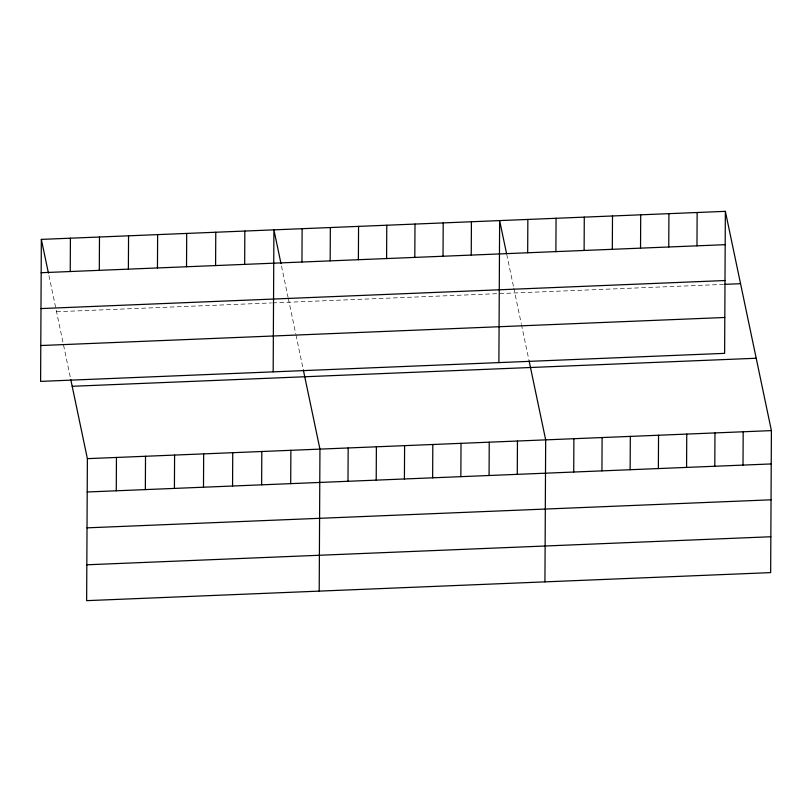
<?xml version="1.0" encoding="UTF-8"?>
<svg xmlns="http://www.w3.org/2000/svg" width="812" height="812" viewBox="0 0 812 812"><rect width="100%" height="100%" fill="white"/><g stroke="black" fill="none" stroke-linecap="round" stroke-linejoin="round"><path stroke-width="0.61" stroke-dasharray="4.06 3.04" d="M56.535 311.747L271.411 302.937M272.67 302.886L723.38 284.403M506.729 254.359L513.56 286.92M513.813 288.128L521.233 323.45M521.466 324.577L528.825 359.594M281.51 266.031L288.087 297.385M288.341 298.593L295.741 333.833M295.984 334.97L303.333 369.978M48.943 275.562L70.532 378.382"/><path stroke-width="1.22" d="M41.341 239.388L40.6 381.386L724.619 353.352L725.36 211.343L41.341 239.388L48.436 273.147M70.238 271.523L70.411 238.19M70.766 379.519L87.381 458.648L86.64 600.657L770.659 572.612L771.4 430.614L725.36 211.343M99.308 270.335L99.48 237.002M116.278 490.793L116.451 457.46M128.377 269.137L128.56 235.805M145.348 489.595L145.521 456.273M157.457 267.95L157.63 234.617M174.418 488.408L174.59 455.075M186.527 266.752L186.699 233.43M203.487 487.22L203.67 453.888M215.596 265.565L215.769 232.232M232.567 486.023L232.739 452.69M244.666 264.377L244.838 231.044M261.637 484.835L261.809 451.502M273.167 371.855L273.908 229.847L281.003 263.616M290.706 483.637L290.879 450.305M301.952 262.022L302.125 228.69M319.207 591.126L319.948 449.117L303.333 369.978M330.169 260.865L330.342 227.533M347.993 481.293L348.165 447.96M358.386 259.708L358.559 226.375M376.21 480.136L376.382 446.803M386.593 258.551L386.776 225.218M404.417 478.978L404.599 445.646M414.81 257.394L414.993 224.061M432.634 477.821L432.816 444.489M443.027 256.237L443.2 222.904M460.851 476.664L461.023 443.332M471.244 255.08L471.417 221.757M489.068 475.507L489.24 442.175M498.893 362.599L499.634 220.6L506.475 253.161M517.285 474.35L517.457 441.017M527.678 252.765L527.851 219.443M544.933 581.869L545.674 439.86L529.059 360.731M555.895 251.618L556.068 218.286M573.719 472.036L573.891 438.703M584.112 250.461L584.285 217.129M601.936 470.879L602.108 437.546M612.319 249.304L612.502 215.972M630.142 469.722L630.325 436.389M640.536 248.147L640.709 214.815M658.359 468.565L658.542 435.232M668.753 246.99L668.926 213.657M686.576 467.407L686.749 434.075M696.97 245.833L697.143 212.5M714.793 466.25L714.966 432.918M743.01 465.093L743.183 431.771M41.168 272.72L725.187 244.676M40.986 308.58L724.994 280.536M724.608 284.352L740.554 283.703M40.793 345.526L724.801 317.482M72.187 386.289L756.205 358.254M87.381 458.648L771.4 430.614M87.209 491.981L771.227 463.936M87.016 527.851L771.035 499.806M86.823 564.797L770.842 536.752"/></g></svg>
